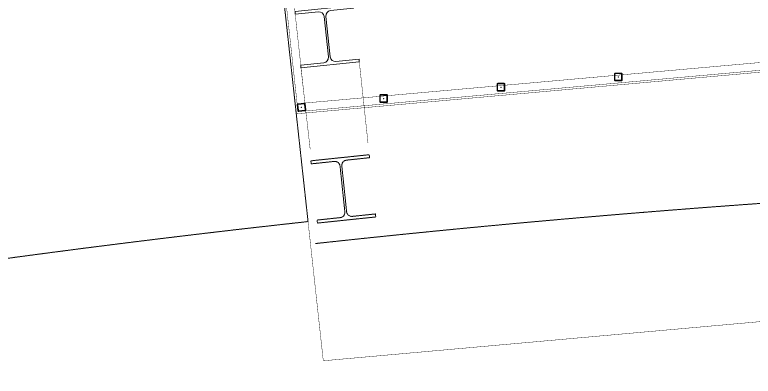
# Model space of a CAD drawing. Extents: x -1457 to 23780, y -2071 to 4205.
# Drawn here: x 9854.9 to 10232.5, y 1818.8 to 2003.6 of the extents above; entities that cross this region are included whole.
import ezdxf

# ---------------------------------------------------------------- set-up
doc = ezdxf.new("R2010")
doc.units = 0
doc.header["$MEASUREMENT"] = 0
doc.linetypes.add('HIDDEN', pattern=[0.375, 0.25, -0.125])
doc.layers.get('0').update_dxf_attribs({"color": 9, "lineweight": 9})
doc.layers.add('M-TEFRIS2-015', color=129, linetype='Continuous', lineweight=9)

# ---------------------------------------------------------------- blocks, each defined once
blk = doc.blocks.new('Prf-40x40')
for points in [[(1.5, -2), (-1.5, -2, -0.414214), (-2, -1.5), (-2, 1.5, -0.414214), (-1.5, 2), (1.5, 2, -0.414214), (2, 1.5), (2, -1.5, -0.414214)], [(1.5, -1.7), (-1.5, -1.7, -0.414214), (-1.7, -1.5), (-1.7, 1.5, -0.414214), (-1.5, 1.7), (1.5, 1.7, -0.414214), (1.7, 1.5), (1.7, -1.5, -0.414214)]]:
    blk.add_lwpolyline(points, format="xyb", close=True)
blk.add_point((0, 0))
blk = doc.blocks.new('prf-300')
at = {"linetype": 'Continuous'}
for p, q in [((0, 29), (30, 29)), ((0, 29), (0, 27.6)), ((0, 27.6), (11.88, 27.6)), ((30, 27.6), (18.13, 27.6)), ((30, 29), (30, 27.6)), ((14.58, 24.9), (14.58, 4.1)), ((15.43, 24.9), (15.43, 4.1)), ((0, 1.4), (11.88, 1.4)), ((0, 0), (0, 1.4)), ((30, 1.4), (18.13, 1.4)), ((30, 0), (30, 1.4)), ((0, 0), (30, 0))]:
    blk.add_line(p, q, dxfattribs=at)
for centre, start, end in [((11.88, 24.9), 0, 90), ((18.13, 24.9), 90, 180), ((11.88, 4.1), 270, 0), ((18.13, 4.1), 180, 270)]:
    blk.add_arc(centre, 2.7, start, end, dxfattribs=at)

msp = doc.modelspace()

# ---------------------------------------------------------------- linework, layer by layer
at = {"layer": 'M-TEFRIS2-015', "linetype": 'HIDDEN', "lineweight": 0}
for p, q in [((9967.4, 2240), (10004.84, 1897.89)), ((10006.29, 1928.94), (10036.13, 1932.07)), ((10036.29, 1930.53), (10024.51, 1929.3)), ((10036.13, 1932.07), (10036.29, 1930.53)), ((10006.45, 1927.4), (10006.29, 1928.94)), ((10018.24, 1928.64), (10006.45, 1927.4)), ((10021.21, 1926.23), (10023.66, 1902.86)), ((10022.1, 1926.33), (10024.56, 1902.96)), ((10009.47, 1898.66), (10021.26, 1899.9)), ((10039.47, 1900.25), (10009.64, 1897.12)), ((10027.52, 1900.55), (10039.31, 1901.79)), ((10039.31, 1901.79), (10039.47, 1900.25)), ((10009.64, 1897.12), (10009.47, 1898.66))]:
    msp.add_line(p, q, dxfattribs=at)
at = {"layer": 'M-TEFRIS2-015', "linetype": 'HIDDEN', "lineweight": 0, "const_width": 0.2}
for points in [[(7129.5, 979.76, -0.152644), (10705.5, 2076.19, -0.10573)], [(9993.28, 2012.73), (9999.7, 1954.08, -0.029359), (10724.25, 1990.45, -0.029359)], [(9997.25, 2013.17), (10003.24, 1958.49, -0.029197), (10724.29, 1994.45, -0.029197)], [(9992.28, 2012.62), (9998.81, 1952.98, -0.029399), (10724.25, 1989.45, -0.029399)], [(9998.81, 1952.98), (10012.63, 1826.73, -0.029535), (10726.45, 1862.43)]]:
    msp.add_lwpolyline(points, format="xyb", dxfattribs=at)
for points in [[(10035.5, 1937.99), (10031.05, 1979.55)], [(10005.93, 1934.88), (10001.21, 1976.42)]]:
    msp.add_lwpolyline(points, dxfattribs=at)
at = {"layer": 'M-TEFRIS2-015', "linetype": 'HIDDEN', "lineweight": 0}
for centre, radius, start, end in [((10671.39, -4192.32), 6459.13, 96.245926, 119.431338), ((10018.52, 1925.95), 2.7, 5.9961, 95.9961), ((10024.79, 1926.61), 2.7, 95.9961, 185.9961), ((10671.39, -4192.32), 6115, 89.48411, 96.222728), ((10020.98, 1902.58), 2.7, 275.9961, 5.9961), ((10027.24, 1903.24), 2.7, 185.9961, 275.9961), ((10671.39, -4192.32), 6126.58, 96.245926, 118.979595)]:
    msp.add_arc(centre, radius, start, end, dxfattribs=at)

# ---------------------------------------------------------------- block references
at = {"layer": 'M-TEFRIS2-015', "linetype": 'HIDDEN', "lineweight": 0, "rotation": 5.99605274372861}
msp.add_blockref('prf-300', (10001.21, 1976.42), dxfattribs=at)
at = {"layer": 'M-TEFRIS2-015', "linetype": 'HIDDEN', "lineweight": 0, "xscale": -1}
for p in [(10163.5, 1971.8), (10103.5, 1966.59), (10043.5, 1960.8)]:
    msp.add_blockref('Prf-40x40', p, dxfattribs=at)
at = {"layer": 'M-TEFRIS2-015', "linetype": 'HIDDEN', "lineweight": 0, "xscale": -1, "rotation": 6.214561600614514}
msp.add_blockref('Prf-40x40', (10001.47, 1956.29), dxfattribs=at)

doc.saveas('drawing.dxf')
